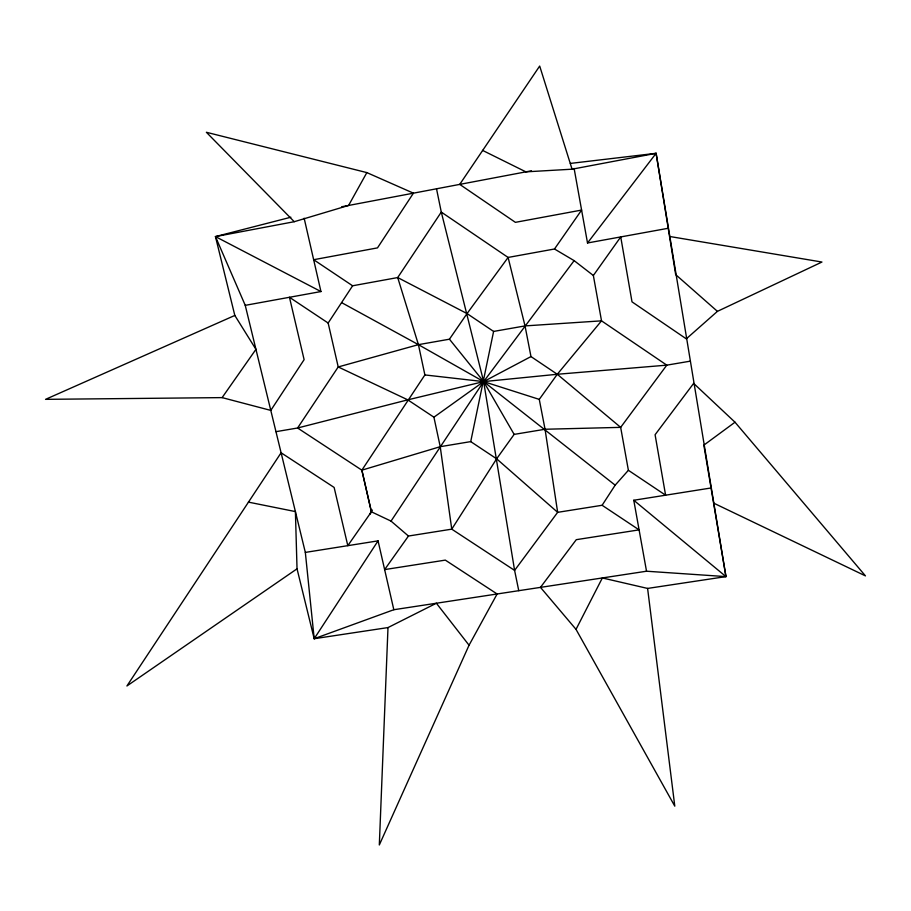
<?xml version="1.0" encoding="UTF-8"?>
<svg xmlns="http://www.w3.org/2000/svg" width="911" height="911" viewBox="0 0 911 911"><rect width="100%" height="100%" fill="white"/><g stroke="black" fill="none" stroke-linecap="round" stroke-linejoin="round"><path stroke-width="1.37" d="M469.051 645.216L436.38 603.23L387.995 627.577L379.318 844.964L469.051 645.216L497.121 593.983L445.32 560.117L384.636 569.591L408.458 536.032L451.754 529.154L514.601 570.4L518.758 590.681M370.025 513.872L371.369 511.526M366.848 172.6L348.583 205.453L294.253 221.703L206.376 132.277L366.848 172.6L413.423 193.166L377.496 247.883L313.657 259.715L352.614 285.781L397.708 277.559L467.047 313.578L493.603 331.433L470.725 441.619L440.229 446.686L361.861 470.167L297.59 427.999L275.965 431.677M647.596 588.426L674.789 806.155L576.025 629.364L602.353 577.95L647.596 588.426L725.953 576.606L703.839 445.149L735.006 422.214L865.45 575.889L713.837 503.202M689.98 361.211L666.795 365.152L557.281 374.273L483.639 381.607L407.775 399.849L297.59 427.999L338.22 366.951L328.154 323.029L352.614 285.781M248.407 502.12L295.403 511.583L297.032 568.817L126.914 685.983L281.1 452.778L334.132 487.442L347.808 545.655L371.403 511.8L361.861 470.167L424.89 374.933L418.422 344.654L397.708 277.559L441.288 212.081L483.639 381.607L514.601 570.4L557.657 512.335L602.114 505.275L615.164 485.164L628.385 470.292L620.664 427.361L557.281 374.273L530.976 356.577L525.032 325.91L508.11 257.449L441.288 212.081L436.517 188.782M387.995 627.577L314.193 638.713L378.054 540.861L305.333 552.408L245.241 305.344L215.463 236.598L290.86 217.228M361.861 470.167L371.403 511.8L391.035 521.103L483.639 381.607L574.135 260.637L593.357 275.498L601.522 320.843L666.795 365.152L620.664 427.361L545.051 429.252L514.146 434.388L496.632 458.802L451.754 529.154L440.229 446.686L433.921 417.192L407.775 399.849L338.22 366.951L418.422 344.654L449.442 339.199L467.047 313.578L508.11 257.437L554.492 248.999L574.135 260.637M669.836 236.507L821.938 262.038L717.424 311.357L675.689 274.621L656.114 153.31L572.062 169.195L539.688 66.036L459.725 184.386L515.398 222.341L581.605 210.077L554.492 248.999M234.822 315.445L45.55 399.348L222.113 397.617L255.945 349.346L234.822 315.445L215.463 236.598L294.253 221.703M593.357 275.498L620.733 236.928L632.006 301.848L686.29 338.846L717.424 311.357M470.725 441.619L496.632 458.802L557.657 512.335L545.051 429.252L539.266 399.382L557.281 374.273L601.522 320.843L525.032 325.91L493.603 331.433M574.112 168.421L587.515 242.975L656.114 153.31L725.953 576.606L646.525 571.22L393.825 609.721L314.193 638.713L297.032 568.817M372.417 510.058L370.082 513.872M433.921 417.192L483.639 381.607L530.976 356.577M341.705 206.763L531.432 170.801M570.343 163.422L656.114 153.31M245.241 305.344L320.945 291.554L304.149 218.207M587.515 242.975L668.048 228.308M646.525 571.22L633.771 500.253L710.91 488M572.062 169.195L525.875 171.849L482.523 150.372M424.89 374.933L483.639 381.607L539.266 399.382M222.113 397.617L270.795 410.405L304.115 359.651L289.459 297.282L328.154 323.029M215.463 236.598L320.945 291.554M341.716 302.68L418.422 344.654L483.639 381.607L615.164 485.164M602.114 505.275L639.089 529.872L576.287 539.676L540.474 587.367L576.025 629.364M628.385 470.292L665.599 495.197L655.089 434.729L693.647 383.383L735.006 422.214M633.771 500.253L725.953 576.606M391.035 521.103L408.458 536.032M449.442 339.199L483.639 381.607L514.146 434.388M378.054 540.861L393.825 609.721M305.333 552.408L314.193 638.713"/></g></svg>
